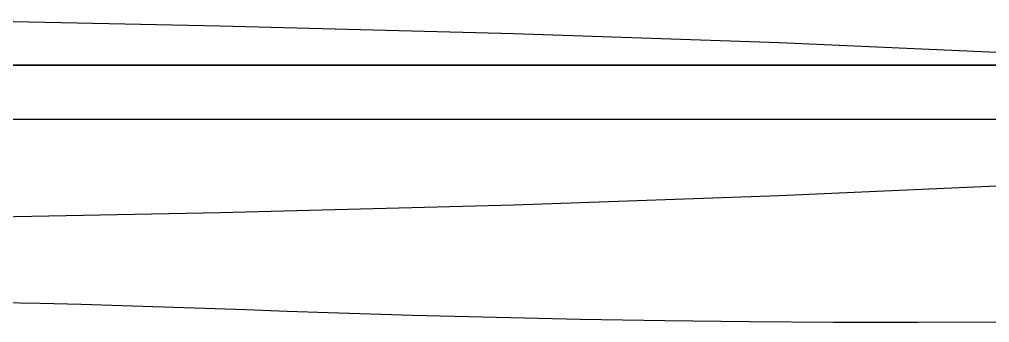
# Model space of a CAD drawing. Extents: x 11992 to 29481, y -6727 to 6811.
# Drawn here: x 22607.6 to 22786.7, y 1092 to 1148 of the extents above; entities that cross this region are included whole.
import ezdxf

# ---------------------------------------------------------------- set-up
doc = ezdxf.new("R2010")
doc.units = 0
doc.header["$MEASUREMENT"] = 0
doc.layers.get('0').update_dxf_attribs({"color": 8, "linetype": 'CONTINUOUS'})

msp = doc.modelspace()

# ---------------------------------------------------------------- linework, layer by layer
for p, q in [((22585.78, 1147.99, -2340.43), (22644.66, 1146.83, -2340.43)), ((22644.66, 1146.83, -2340.43), (22698.89, 1145.39, -2340.43)), ((22698.89, 1145.39, -2340.43), (22747.87, 1143.7, -2340.43)), ((22747.87, 1143.7, -2340.43), (22790.98, 1141.78, -2340.43)), ((21892.33, 1139.53, -2340.43), (22882.3, 1139.53, -2340.43)), ((22882.3, 1139.53, -2110.34), (21892.33, 1139.53, -2110.34)), ((22616.22, 1139.53, -1997.43), (22568.7, 1139.53, -1996.79)), ((22661.7, 1139.53, -2083.17), (22575.34, 1139.53, -2083.37)), ((22665.99, 1139.53, -2041.51), (22582, 1139.53, -2041.42)), ((22585.95, 1139.53, -2135.26), (22644.99, 1139.53, -2134.57)), ((22645.51, 1139.53, -2092.46), (22586.51, 1139.53, -2090.32)), ((22676.37, 1139.53, -2044.02), (22591.62, 1139.53, -2043.95)), ((22665.05, 1139.53, -1998.3), (22616.22, 1139.53, -1997.43)), ((22644.99, 1139.53, -2134.57), (22699.37, 1139.53, -2133.49)), ((22699.85, 1139.53, -2094.88), (22645.51, 1139.53, -2092.46)), ((22763.35, 1139.53, -2082.99), (22661.7, 1139.53, -2083.17)), ((22714.86, 1139.53, -1999.43), (22665.05, 1139.53, -1998.3)), ((22765.33, 1139.53, -2041.57), (22665.99, 1139.53, -2041.51)), ((22776.46, 1139.53, -2044.05), (22676.37, 1139.53, -2044.02)), ((22682.52, 1139.53, -2391.29), (22682.48, 1139.53, -2390.46)), ((22682.48, 1139.53, -2390.46), (22682.48, 1139.53, -2340.08)), ((22682.48, 1139.53, -2340.08), (22772.48, 1139.53, -2340.08)), ((22682.58, 1139.53, -2392.13), (22682.52, 1139.53, -2391.29)), ((22682.67, 1139.53, -2392.95), (22682.58, 1139.53, -2392.13)), ((22682.79, 1139.53, -2393.78), (22682.67, 1139.53, -2392.95)), ((22682.94, 1139.53, -2394.6), (22682.79, 1139.53, -2393.78)), ((22683.12, 1139.53, -2395.41), (22682.94, 1139.53, -2394.6)), ((22683.32, 1139.53, -2396.22), (22683.12, 1139.53, -2395.41)), ((22683.55, 1139.53, -2397.02), (22683.32, 1139.53, -2396.22)), ((22683.81, 1139.53, -2397.81), (22683.55, 1139.53, -2397.02)), ((22684.1, 1139.53, -2398.59), (22683.81, 1139.53, -2397.81)), ((22684.41, 1139.53, -2399.37), (22684.1, 1139.53, -2398.59)), ((22684.75, 1139.53, -2400.13), (22684.41, 1139.53, -2399.37)), ((22685.12, 1139.53, -2400.87), (22684.75, 1139.53, -2400.13)), ((22685.51, 1139.53, -2401.61), (22685.12, 1139.53, -2400.87)), ((22685.93, 1139.53, -2402.33), (22685.51, 1139.53, -2401.61)), ((22686.37, 1139.53, -2403.04), (22685.93, 1139.53, -2402.33)), ((22686.83, 1139.53, -2403.73), (22686.37, 1139.53, -2403.04)), ((22687.32, 1139.53, -2404.4), (22686.83, 1139.53, -2403.73)), ((22687.83, 1139.53, -2405.06), (22687.32, 1139.53, -2404.4)), ((22688.37, 1139.53, -2405.7), (22687.83, 1139.53, -2405.06)), ((22688.92, 1139.53, -2406.32), (22688.37, 1139.53, -2405.7)), ((22689.5, 1139.53, -2406.92), (22688.92, 1139.53, -2406.32)), ((22690.1, 1139.53, -2407.5), (22689.5, 1139.53, -2406.92)), ((22690.71, 1139.53, -2408.06), (22690.1, 1139.53, -2407.5)), ((22691.35, 1139.53, -2408.6), (22690.71, 1139.53, -2408.06)), ((22692, 1139.53, -2409.12), (22691.35, 1139.53, -2408.6)), ((22692.67, 1139.53, -2409.61), (22692, 1139.53, -2409.12)), ((22693.36, 1139.53, -2410.08), (22692.67, 1139.53, -2409.61)), ((22761.6, 1139.53, -2410.08), (22693.36, 1139.53, -2410.08)), ((22699.37, 1139.53, -2133.49), (22748.49, 1139.53, -2132.03)), ((22748.91, 1139.53, -2097.54), (22699.85, 1139.53, -2094.88)), ((22765.33, 1139.53, -2000.86), (22714.86, 1139.53, -1999.43)), ((22748.49, 1139.53, -2132.03), (22791.73, 1139.53, -2130.22)), ((22792.09, 1139.53, -2100.42), (22748.91, 1139.53, -2097.54)), ((22762.29, 1139.53, -2409.61), (22761.6, 1139.53, -2410.08)), ((22762.96, 1139.53, -2409.12), (22762.29, 1139.53, -2409.61)), ((22763.62, 1139.53, -2408.6), (22762.96, 1139.53, -2409.12)), ((22763.35, 1139.53, -2082.99), (22769, 1139.53, -2082.72)), ((22764.25, 1139.53, -2408.06), (22763.62, 1139.53, -2408.6)), ((22764.87, 1139.53, -2407.5), (22764.25, 1139.53, -2408.06)), ((22765.47, 1139.53, -2406.92), (22764.87, 1139.53, -2407.5)), ((22765.33, 1139.53, -2000.86), (22770.81, 1139.53, -2000.77)), ((22765.33, 1139.53, -2041.57), (22773.29, 1139.53, -2041.61)), ((22766.04, 1139.53, -2406.32), (22765.47, 1139.53, -2406.92)), ((22766.6, 1139.53, -2405.7), (22766.04, 1139.53, -2406.32)), ((22767.13, 1139.53, -2405.06), (22766.6, 1139.53, -2405.7)), ((22767.64, 1139.53, -2404.4), (22767.13, 1139.53, -2405.06)), ((22768.13, 1139.53, -2403.73), (22767.64, 1139.53, -2404.4)), ((22768.6, 1139.53, -2403.04), (22768.13, 1139.53, -2403.73)), ((22769.04, 1139.53, -2402.33), (22768.6, 1139.53, -2403.04)), ((22769, 1139.53, -2082.72), (22774.66, 1139.53, -2082.44)), ((22769.46, 1139.53, -2401.61), (22769.04, 1139.53, -2402.33)), ((22769.85, 1139.53, -2400.87), (22769.46, 1139.53, -2401.61)), ((22770.21, 1139.53, -2400.13), (22769.85, 1139.53, -2400.87)), ((22770.55, 1139.53, -2399.37), (22770.21, 1139.53, -2400.13)), ((22770.87, 1139.53, -2398.59), (22770.55, 1139.53, -2399.37)), ((22770.81, 1139.53, -2000.77), (22776.31, 1139.53, -2000.48)), ((22771.15, 1139.53, -2397.81), (22770.87, 1139.53, -2398.59)), ((22771.41, 1139.53, -2397.02), (22771.15, 1139.53, -2397.81)), ((22771.64, 1139.53, -2396.22), (22771.41, 1139.53, -2397.02)), ((22771.85, 1139.53, -2395.41), (22771.64, 1139.53, -2396.22)), ((22772.02, 1139.53, -2394.6), (22771.85, 1139.53, -2395.41)), ((22772.17, 1139.53, -2393.78), (22772.02, 1139.53, -2394.6)), ((22772.29, 1139.53, -2392.95), (22772.17, 1139.53, -2393.78)), ((22772.38, 1139.53, -2392.13), (22772.29, 1139.53, -2392.95)), ((22772.45, 1139.53, -2391.29), (22772.38, 1139.53, -2392.13)), ((22772.48, 1139.53, -2390.46), (22772.45, 1139.53, -2391.29)), ((22772.48, 1139.53, -2340.08), (22772.48, 1139.53, -2390.46)), ((22773.29, 1139.53, -2041.61), (22781.34, 1139.53, -2041.82)), ((22774.66, 1139.53, -2082.44), (22780.33, 1139.53, -2082.15)), ((22776.31, 1139.53, -2000.48), (22781.83, 1139.53, -2000.04)), ((22776.46, 1139.53, -2044.05), (22781.7, 1139.53, -2044.09)), ((22780.33, 1139.53, -2082.15), (22785.99, 1139.53, -2081.85)), ((22781.34, 1139.53, -2041.82), (22789.47, 1139.53, -2042.17)), ((22781.7, 1139.53, -2044.09), (22787.44, 1139.53, -2044.31)), ((22781.83, 1139.53, -2000.04), (22787.39, 1139.53, -1999.51)), ((22785.99, 1139.53, -2081.85), (22791.66, 1139.53, -2081.55)), ((21877.37, 1129.56, -2340.43), (22897.26, 1129.56, -2340.43)), ((22790.98, 1117.34, -2340.43), (22747.87, 1115.42, -2340.43)), ((22747.87, 1115.42, -2340.43), (22698.89, 1113.73, -2340.43)), ((22644.66, 1112.29, -2340.43), (22585.78, 1111.13, -2340.43)), ((22698.89, 1113.73, -2340.43), (22644.66, 1112.29, -2340.43)), ((22611.44, 1095.55, -2340.43), (22603.84, 1095.7, -2340.43)), ((22619.03, 1095.36, -2340.43), (22611.44, 1095.55, -2340.43)), ((22626.63, 1095.14, -2340.43), (22619.03, 1095.36, -2340.43)), ((22634.23, 1094.89, -2340.43), (22626.63, 1095.14, -2340.43)), ((22641.83, 1094.63, -2340.43), (22634.23, 1094.89, -2340.43)), ((22649.44, 1094.36, -2340.43), (22641.83, 1094.63, -2340.43)), ((22657.04, 1094.09, -2340.43), (22649.44, 1094.36, -2340.43)), ((22664.65, 1093.83, -2340.43), (22657.04, 1094.09, -2340.43)), ((22680.16, 1093.36, -2340.43), (22664.65, 1093.83, -2340.43)), ((22695.69, 1092.95, -2340.43), (22680.16, 1093.36, -2340.43)), ((22711.22, 1092.61, -2340.43), (22695.69, 1092.95, -2340.43)), ((22726.76, 1092.35, -2340.43), (22711.22, 1092.61, -2340.43)), ((22742.32, 1092.16, -2340.43), (22726.76, 1092.35, -2340.43)), ((22757.88, 1092.05, -2340.43), (22742.32, 1092.16, -2340.43)), ((22773.45, 1092.03, -2340.43), (22757.88, 1092.05, -2340.43)), ((22789.02, 1092.1, -2340.43), (22773.45, 1092.03, -2340.43))]:
    msp.add_line(p, q)

doc.saveas('drawing.dxf')
